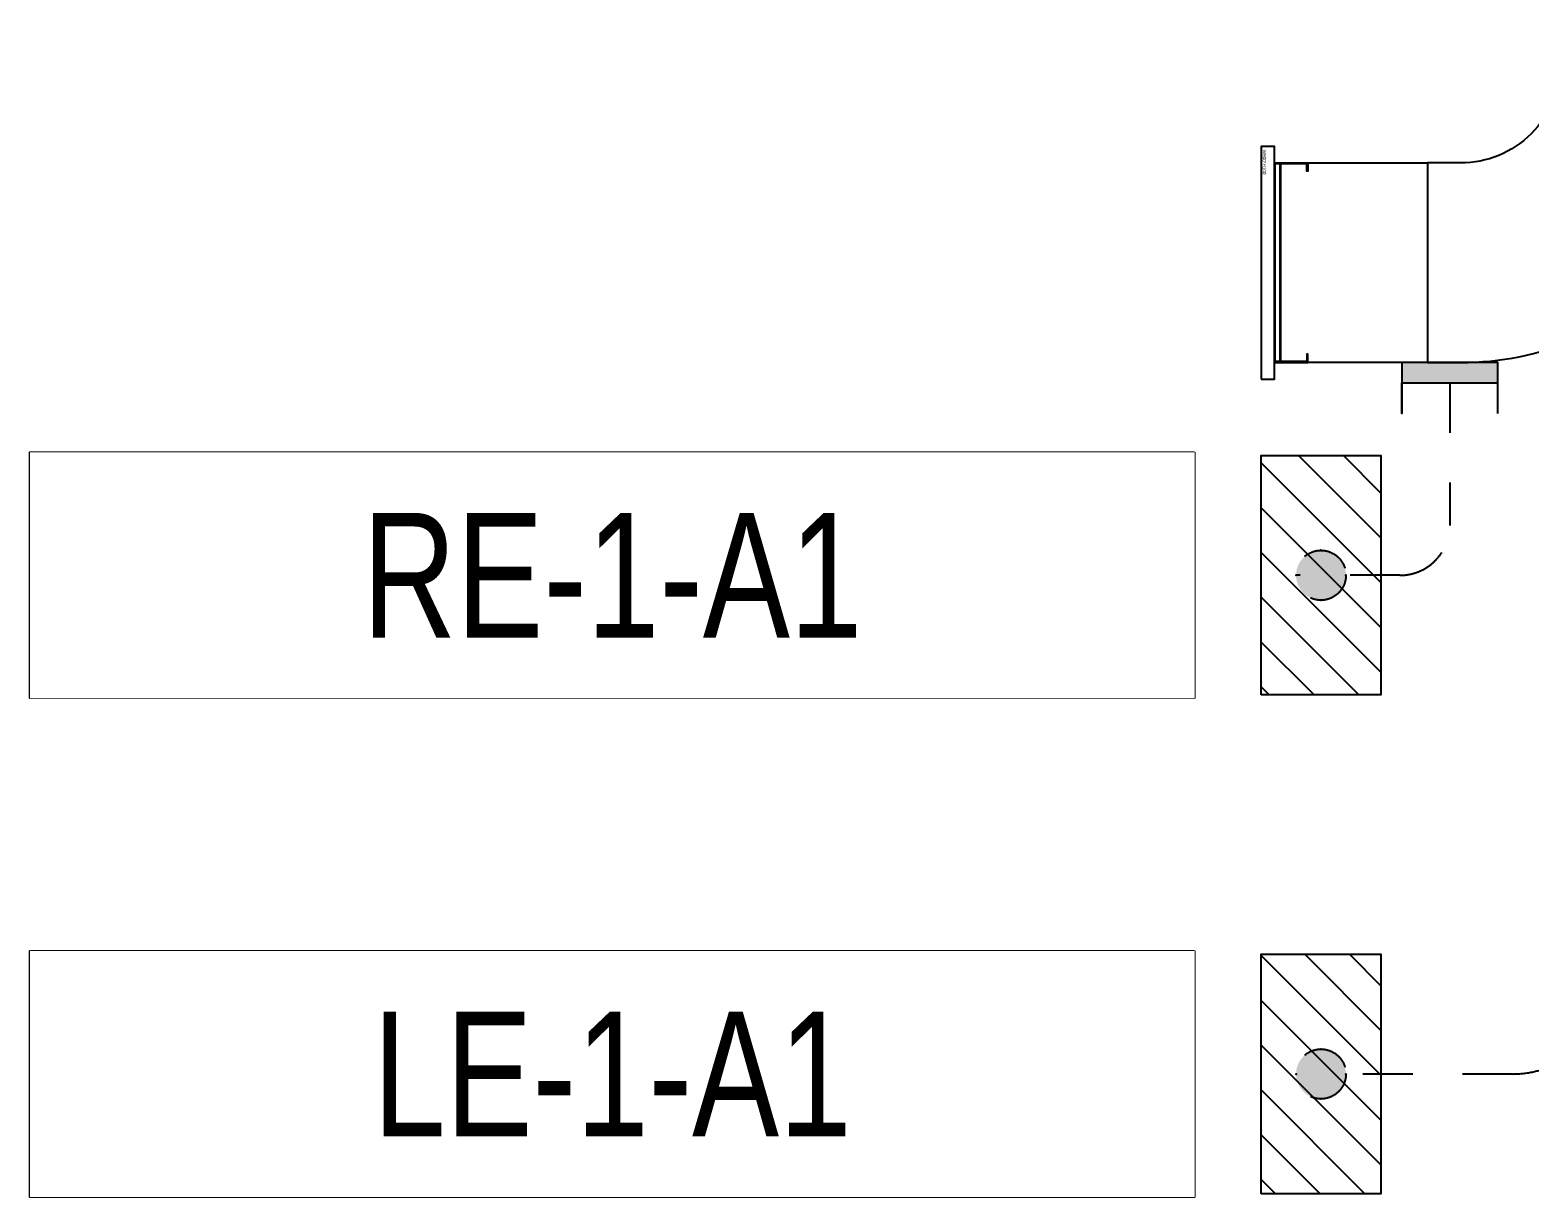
# Model space of a CAD drawing. Header units: millimetres. Extents: x -149088 to 500787, y -530175 to 1035835.
# Drawn here: x 88750 to 93259, y -231955 to -228445 of the extents above; entities that cross this region are included whole.
import ezdxf
from ezdxf.enums import TextEntityAlignment as Align

# ---------------------------------------------------------------- set-up
doc = ezdxf.new("R2010")
doc.units = ezdxf.units.MM
doc.header["$LTSCALE"] = 150
doc.linetypes.add('D1', pattern=[3, 1, -1, 1])
for name, color, linetype in [('------01 Distribution Panel', 3, 'Continuous'), ('-----00 LV_CABLE', 2, 'Continuous'), ('-----26 Electrical Cable Tray_건물(일반)', 20, 'Continuous')]:
    doc.layers.add(name, color=color, linetype=linetype)
doc.styles.add('ELEC', font='')
doc.styles.get('ELEC').set_extended_font_data('Dotum')

# ---------------------------------------------------------------- blocks, each defined once
blk = doc.blocks.new('A02')
h = blk.add_hatch()
h.set_pattern_fill('ANSI31', color=256, scale=25, style=0)
h.set_pattern_definition([(45, (-2000, -19200), (-56.1266, 56.1266), [])])
h.paths.add_polyline_path([(-300, 300), (-300, 0), (300, 0), (300, 300)])
blk.add_lwpolyline([(300, 0), (-300, 0), (-300, 300), (300, 300)], close=True)
blk = doc.blocks.new('*U10')
at = {"linetype": 'Continuous', "ltscale": 0.1}
for p, q in [((-250, 56.6), (-250, 58.6)), ((-200, 56.6), (-200, 58.6)), ((-150, 56.6), (-150, 58.6)), ((-100, 56.6), (-100, 58.6)), ((-50, 56.6), (-50, 58.6)), ((0, 56.6), (0, 58.6)), ((50, 56.6), (50, 58.6)), ((100, 56.6), (100, 58.6)), ((150, 56.6), (150, 58.6)), ((200, 56.6), (200, 58.6)), ((250, 56.6), (250, 58.6))]:
    blk.add_line(p, q, dxfattribs=at)
for points in [[(-300, 40), (-300, 140), (-275, 140), (-275, 137.4), (-297.4, 137.4), (-297.4, 40)], [(300, 40), (300, 140), (275, 140), (275, 137.4), (297.4, 137.4), (297.4, 40)], [(-297.4, 58.6), (297.4, 58.6)], [(-297.4, 56.6), (297.4, 56.6)], [(297.4, 42.6), (-297.4, 42.6)]]:
    blk.add_lwpolyline(points, dxfattribs=at)
blk.add_lwpolyline([(350, 0), (350, 40), (-350, 40), (-350, 0)], close=True, dxfattribs=at)
at = {"linetype": 'Continuous', "ltscale": 0.1, "style": 'ELEC'}
blk.add_text('W600*H100', height=10, dxfattribs=at).set_placement((-340, 10), align=Align.MIDDLE_LEFT)
blk = doc.blocks.new('*U8')
at = {"color": 0}
blk.add_lwpolyline([(0, 0), (-100, 0, -0.414214), (-400, 300), (-400, 400), (-1000, 400), (-1000, 300, 0.414214), (-100, -600), (0, -600)], format="xyb", close=True, dxfattribs=at)
at = {"color": 0, "style": 'ELEC'}
blk.add_text('W:600(ELBOW 90)', height=10, dxfattribs=at).set_placement((-5, -590), align=Align.MIDDLE_RIGHT)
blk = doc.blocks.new('11')
at = {"linetype": 'D1'}
h = blk.add_hatch(color=256, dxfattribs=at)
edge = h.paths.add_edge_path()
edge.add_arc((0, 0), 75, 0, 360)
blk.add_circle((0, 0), 75, dxfattribs=at)
for p in [(0, 75), (-75, 0), (75, 0), (0, -75)]:
    blk.add_point(p, dxfattribs=at)
blk = doc.blocks.new('O08')
blk.add_hatch(color=256).paths.add_polyline_path([(120, 51), (-120, 51), (-120, 0), (120, 0)])
blk.add_lwpolyline([(120, 127.5), (120, 0), (-120, 0), (-120, 127.5), (-120, 51), (120, 51)])
blk = doc.blocks.new('SSH-20260429.172412')
at = {"layer": '------01 Distribution Panel', "color": 1}
for points in [[(74279.8, 82710), (74279.8, 81970), (70776.6, 81970), (70776.6, 82710)], [(74279.8, 81210), (74279.8, 80470), (70776.6, 80470), (70776.6, 81210)]]:
    blk.add_lwpolyline(points, close=True, dxfattribs=at)
at = {"layer": '-----00 LV_CABLE', "linetype": 'D1'}
blk.add_lwpolyline([(75535.8, 83918.8), (75535.8, 81140, -0.414214), (75235.8, 80840), (74747.3, 80840)], format="xyb", dxfattribs=at)
at = {"layer": '-----00 LV_CABLE', "linetype": 'D1', "elevation": 0}
blk.add_lwpolyline([(75047.3, 82918.8), (75047.3, 82490, -0.414214), (74897.3, 82340), (74584.8, 82340)], format="xyb", dxfattribs=at)
at = {"layer": '-----26 Electrical Cable Tray_건물(일반)', "elevation": 0}
blk.add_lwpolyline([(74538.4, 83580), (74979.8, 83580), (74979.8, 82980), (74538.4, 82980)], close=True, dxfattribs=at)
at = {"layer": '------01 Distribution Panel', "xscale": 1.2, "yscale": 1.2, "zscale": 1.2, "rotation": 270}
for p in [(74479.8, 82340), (74479.8, 80840)]:
    blk.add_blockref('A02', p, dxfattribs=at)
at = {"layer": '-----00 LV_CABLE', "linetype": 'D1', "xscale": -1.2, "yscale": 1.2, "zscale": 1.2, "rotation": 180}
blk.add_blockref('O08', (75047.3, 82980), dxfattribs=at)
at = {"layer": '-----00 LV_CABLE', "linetype": 'D1'}
for p in [(74659.8, 82340), (74659.8, 80840)]:
    blk.add_blockref('11', p, dxfattribs=at)
at = {"layer": '-----26 Electrical Cable Tray_건물(일반)'}
for name, p, rotation in [('*U8', (75379.8, 83980), 90), ('*U10', (74479.8, 83280), 270)]:
    blk.add_blockref(name, p, dxfattribs=dict(at, rotation=rotation))
at = {"color": 1}
for points in [[(70776.6, 82710), (74279.8, 82710), (74279.8, 81970), (70776.6, 81970)], [(70776.6, 81210), (74279.8, 81210), (74279.8, 80470), (70776.6, 80470)]]:
    blk.add_wipeout(points, dxfattribs=at).dxf.layer = '------01 Distribution Panel'
at = {"layer": '------01 Distribution Panel', "color": 1}
for points in [[(74279.8, 82710), (74279.8, 81970), (70776.6, 81970), (70776.6, 82710)], [(74279.8, 81210), (74279.8, 80470), (70776.6, 80470), (70776.6, 81210)]]:
    blk.add_lwpolyline(points, close=True, dxfattribs=at)
at = {"color": 1}
for points in [[(70776.6, 82710), (74279.8, 82710), (74279.8, 81970), (70776.6, 81970)], [(70776.6, 81210), (74279.8, 81210), (74279.8, 80470), (70776.6, 80470)]]:
    blk.add_wipeout(points, dxfattribs=at).dxf.layer = '------01 Distribution Panel'
at = {"layer": '------01 Distribution Panel', "style": 'ELEC', "width": 0.8}
for s, p in [('RE-1-A1', (72528.2, 82340)), ('LE-1-A1', (72528.2, 80840))]:
    blk.add_text(s, height=375, dxfattribs=at).set_placement(p, align=Align.MIDDLE)

msp = doc.modelspace()

# ---------------------------------------------------------------- block references
msp.add_blockref('SSH-20260429.172412', (17973.8, -312425))

doc.saveas('drawing.dxf')
